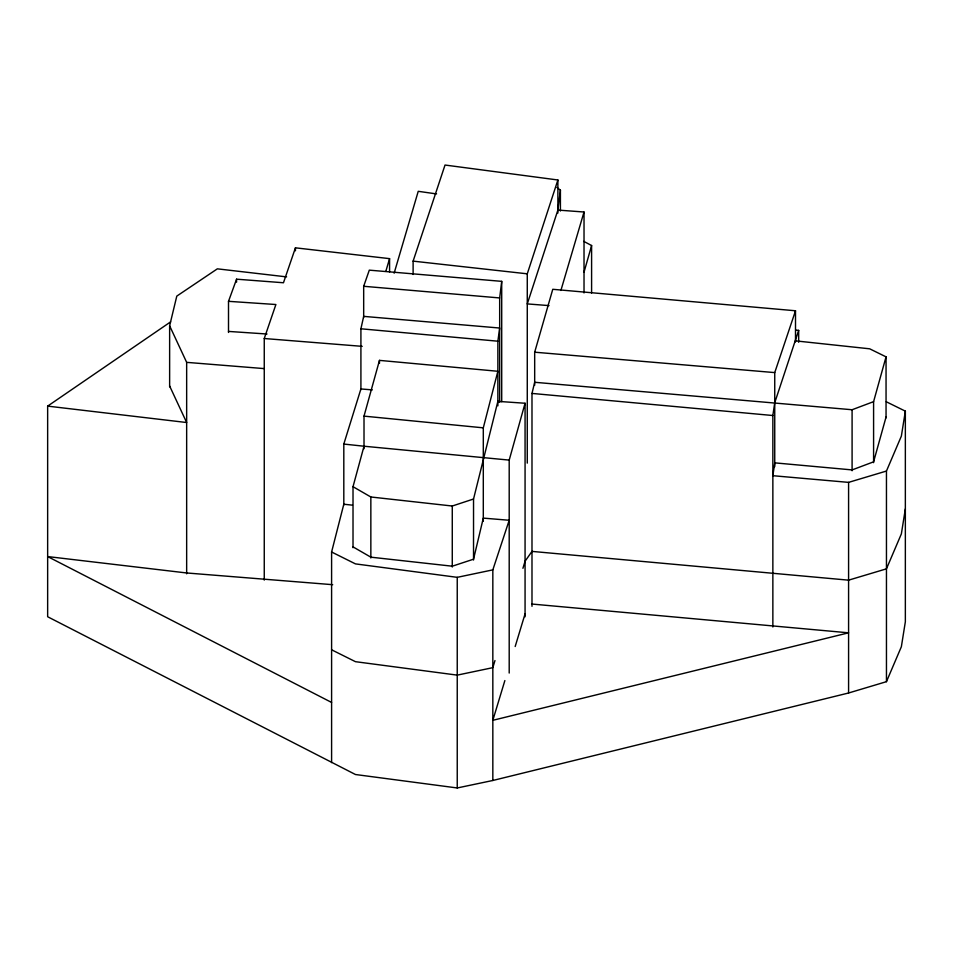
<?xml version="1.0" encoding="UTF-8"?>
<svg xmlns="http://www.w3.org/2000/svg" width="953" height="953" viewBox="0 0 953 953"><rect width="100%" height="100%" fill="white"/><g stroke="black" fill="none" stroke-linecap="round" stroke-linejoin="round"><path stroke-width="1.43" d="M499.67 402.237L499.67 297.944L501.707 281.349L369.299 270.152L363.677 286.281L363.677 317.48M549.011 305.603L527.271 303.912L557.886 210.077L560.412 190.183L556.909 187.443M497.871 405.835L497.871 341.198L499.67 328.035L363.677 316.372L360.913 328.785L360.913 389.634M772.859 626.991L772.859 415.52L774.741 402.69L798.674 330.381L795.719 330.083M886.29 401.773L905.35 411.148L901.359 436.117L886.457 471.044L886.457 681.669L848.587 692.998L492.832 780.483L457.237 787.964L355.457 774.515L47.65 616.746L47.65 406.121L170.611 321.876M905.35 508.938L901.359 533.906L886.457 568.834L848.587 580.163L531.988 551.394L525.067 561.222L522.923 568.31M473.534 560.019L473.534 499.015L497.871 401.368L525.067 403.25L525.067 616.805M169.634 386.823L169.634 325.819L176.793 296.109L217.355 268.841L286.603 276.882M531.988 606.322L531.988 393.422L534.681 382.284L852.089 409.742L873.591 401.654L886.052 356.851L869.684 348.81L795.505 340.864M331.596 762.626L331.596 552.001L343.807 504.232L352.467 505.161M483.302 521.22L483.302 427.837L497.871 371.277L379.473 360.377L364.01 416.127L364.01 448.744M353.015 547.701L353.015 486.697L364.01 446.218L509.2 460.096L525.067 403.25M886.052 417.033L873.591 461.836L852.089 469.912L774.741 462.86L772.859 475.702L848.587 482.373L886.457 471.044M584.022 272.177L591.599 245.529L583.784 241.383M534.681 385.262L534.681 352.193L552.764 289.295L795.505 310.773L795.505 341.901M394.137 273.201L418.236 191.315L436.569 193.924M385.81 271.391L389.574 258.644L295.442 247.828L283.47 282.755L236.57 279.181L228.506 301.327L228.506 332.454M560.888 290.474L584.022 212.007L557.886 210.077M494.976 660.56L492.832 667.66L457.237 675.129L355.457 661.68L331.596 649.791M504.864 680.573L492.832 720.313L848.587 632.816L531.988 604.047M515.18 646.515L525.067 613.875M343.807 505.066L343.807 444.062L360.913 388.955L372.337 389.884M527.271 463.122L527.271 273.821L557.886 179.986L445.027 165.036L413.114 261.134L413.114 274.476M492.832 780.483L492.832 569.87L509.2 520.267L483.302 518.11L473.534 559.197L452.27 566.201L370.848 557.171L353.015 546.879M774.741 466.672L774.741 372.599L795.505 310.773M264.255 580.115L264.255 338.518L275.893 304.519L228.506 301.327M886.457 681.669L901.359 646.742L905.35 621.773L905.35 411.148M353.015 486.697L370.848 496.989L452.27 506.019L473.534 499.015M331.596 552.001L355.457 563.89L457.237 577.339L492.832 569.87M228.506 331.418L267.007 334.015M264.255 338.518L362.2 346.344M169.634 325.819L186.657 362.354L264.255 368.608M332.704 584.689L186.657 572.967L47.65 556.564L331.596 702.444M363.677 286.281L499.67 297.944M534.681 352.193L774.741 372.599M360.913 328.785L497.871 341.198M531.988 393.422L772.859 415.52M364.01 416.127L483.302 427.837M343.807 444.062L364.01 446.218M413.114 261.134L527.271 273.821M47.65 406.121L186.657 422.524L169.634 386.001M886.052 356.851L886.052 417.855M873.591 401.654L873.591 462.658M852.089 409.742L852.089 470.746M848.587 482.373L848.587 692.998M798.674 330.381L798.674 342.282M591.599 245.529L591.599 292.988M584.022 212.007L584.022 292.94M560.412 190.183L560.412 211.018M557.886 179.986L557.886 213.055M509.2 460.096L509.2 673.044M501.707 281.349L501.707 401.701M457.237 577.339L457.237 787.964M452.27 506.019L452.27 567.023M389.574 258.644L389.574 271.974M379.473 360.377L379.473 363.343M370.848 496.989L370.848 557.993M295.442 247.828L295.442 250.794M236.57 279.181L236.57 282.148M186.657 362.354L186.657 573.813"/></g></svg>
